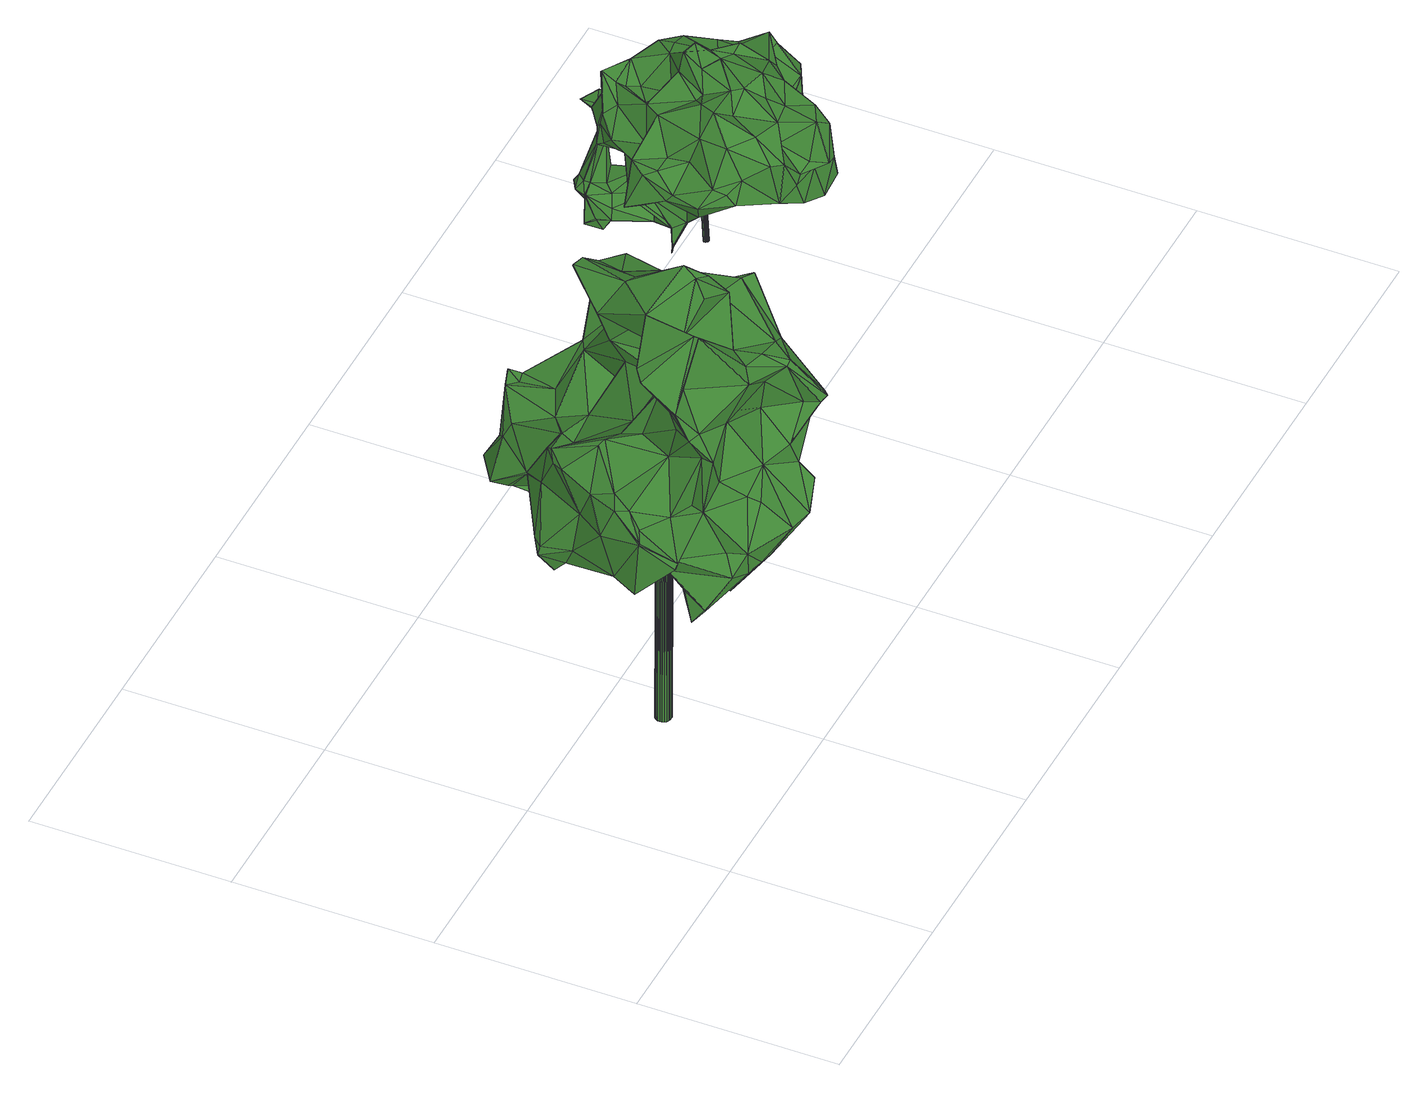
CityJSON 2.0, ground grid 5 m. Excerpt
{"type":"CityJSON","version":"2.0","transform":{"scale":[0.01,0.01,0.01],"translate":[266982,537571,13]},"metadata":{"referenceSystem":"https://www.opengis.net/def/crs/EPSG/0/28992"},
"CityObjects":{
"tree1":{"type":"SolitaryVegetationObject","attributes":{"gtid":2,"crown_width_m":7.28,"crown_median_z":21.33,"crown_r50_m":0.317,"crown_porosity":0.899,"trunk_H_m":8.27,"trunk_DBH_m":0.389,"trunk_radius_m":0.195,"trunk_base_height_m":13.06,"original_gtid":"2"},"geometry":[{"type":"Solid","lod":"3","boundaries":[[[[0,1,2]],[[3,4,5]],[[6,7,8]],[[8,7,9]],[[10,11,12]],[[13,14,15]],[[16,17,18]],[[19,20,21]],[[8,9,22]],[[23,24,25]],[[26,27,28]],[[29,30,31]],[[32,31,30]],[[33,34,35]],[[36,37,38]],[[0,39,40]],[[41,42,43]],[[44,45,46]],[[12,47,48]],[[12,48,10]],[[7,3,49]],[[50,51,52]],[[5,4,53]],[[54,55,56]],[[57,58,59]],[[60,61,14]],[[62,61,60]],[[63,64,47]],[[0,2,39]],[[65,66,61]],[[67,63,68]],[[69,70,71]],[[3,5,72]],[[73,74,31]],[[75,76,77]],[[14,5,15]],[[3,7,78]],[[79,58,80]],[[3,78,4]],[[50,81,82]],[[54,83,84]],[[79,80,85]],[[86,87,88]],[[85,88,87]],[[88,89,90]],[[34,24,35]],[[91,92,93]],[[37,94,38]],[[11,95,76]],[[52,25,34]],[[47,96,48]],[[90,56,97]],[[98,99,100]],[[90,101,102]],[[36,103,37]],[[46,104,105]],[[50,82,106]],[[91,50,106]],[[27,107,28]],[[60,108,62]],[[109,108,60]],[[47,12,110]],[[33,52,34]],[[111,41,112]],[[39,74,73]],[[42,84,113]],[[114,115,116]],[[117,25,92]],[[21,29,118]],[[21,118,19]],[[119,120,121]],[[101,97,122]],[[79,123,124]],[[26,45,27]],[[44,27,45]],[[125,126,127]],[[128,129,130]],[[56,131,36]],[[132,36,131]],[[98,133,99]],[[134,115,135]],[[24,136,35]],[[137,106,82]],[[134,138,115]],[[31,32,73]],[[7,49,139]],[[24,23,136]],[[140,141,142]],[[143,142,141]],[[5,53,13]],[[15,5,13]],[[86,105,87]],[[144,145,62]],[[70,69,101]],[[122,70,101]],[[76,146,77]],[[138,147,148]],[[37,149,98]],[[70,122,150]],[[40,32,30]],[[131,56,151]],[[152,76,75]],[[66,3,72]],[[37,98,100]],[[37,100,94]],[[46,153,104]],[[154,125,142]],[[128,142,127]],[[40,73,32]],[[40,39,73]],[[4,78,53]],[[87,155,85]],[[156,128,157]],[[158,86,102]],[[158,105,86]],[[76,152,11]],[[33,35,143]],[[154,143,35]],[[159,160,161]],[[33,143,141]],[[130,142,128]],[[26,28,159]],[[52,33,81]],[[52,81,50]],[[162,161,160]],[[163,162,160]],[[164,165,166]],[[162,26,161]],[[161,26,159]],[[167,22,110]],[[168,30,29]],[[14,72,5]],[[85,169,88]],[[20,19,113]],[[42,113,19]],[[7,6,78]],[[170,22,9]],[[171,172,65]],[[172,66,65]],[[139,9,7]],[[173,174,169]],[[105,158,46]],[[17,175,43]],[[90,176,56]],[[90,89,176]],[[44,71,177]],[[133,130,129]],[[133,135,130]],[[55,84,111]],[[84,41,111]],[[170,9,139]],[[158,178,179]],[[46,158,179]],[[128,127,180]],[[25,117,108]],[[25,108,23]],[[181,71,44]],[[182,183,184]],[[148,115,138]],[[185,115,148]],[[173,186,174]],[[92,144,117]],[[183,1,187]],[[188,189,65]],[[67,65,189]],[[91,190,92]],[[91,191,190]],[[157,192,193]],[[38,194,150]],[[20,84,83]],[[131,151,55]],[[195,196,58]],[[90,86,88]],[[90,102,86]],[[58,79,197]],[[77,198,75]],[[199,190,200]],[[200,184,188]],[[88,169,89]],[[141,81,33]],[[14,66,72]],[[163,201,53]],[[202,201,163]],[[52,92,25]],[[38,150,36]],[[122,36,150]],[[173,165,186]],[[20,113,84]],[[203,48,183]],[[163,204,162]],[[125,127,142]],[[84,55,54]],[[96,205,184]],[[199,200,144]],[[199,144,190]],[[177,193,206]],[[164,83,54]],[[122,97,56]],[[29,120,168]],[[52,51,92]],[[62,108,117]],[[207,115,185]],[[208,209,191]],[[152,59,11]],[[12,11,59]],[[10,210,11]],[[47,64,205]],[[47,205,96]],[[56,176,174]],[[56,174,54]],[[166,211,164]],[[173,211,166]],[[154,35,136]],[[212,153,204]],[[53,213,163]],[[49,3,66]],[[66,172,49]],[[154,142,143]],[[184,183,96]],[[183,48,96]],[[24,34,25]],[[68,170,67]],[[77,214,215]],[[49,170,139]],[[65,67,216]],[[180,127,107]],[[87,217,155]],[[162,204,153]],[[30,218,40]],[[63,47,68]],[[180,107,192]],[[206,192,107]],[[58,196,59]],[[188,65,61]],[[152,219,59]],[[220,120,29]],[[109,23,108]],[[167,8,22]],[[55,111,131]],[[159,28,160]],[[202,160,28]],[[202,163,160]],[[191,221,222]],[[70,177,71]],[[70,223,177]],[[180,192,157]],[[190,2,224]],[[190,224,200]],[[134,133,225]],[[226,70,194]],[[31,17,29]],[[62,145,188]],[[103,149,37]],[[103,227,149]],[[132,103,36]],[[128,180,157]],[[200,145,144]],[[193,192,206]],[[212,213,6]],[[78,6,213]],[[226,100,223]],[[22,228,110]],[[138,225,147]],[[229,230,20]],[[164,215,214]],[[211,231,232]],[[209,31,74]],[[202,126,136]],[[170,68,228]],[[43,175,233]],[[43,233,185]],[[91,106,191]],[[135,114,130]],[[115,114,135]],[[41,43,112]],[[6,8,234]],[[23,109,136]],[[167,195,8]],[[202,109,201]],[[136,109,202]],[[235,206,107]],[[235,107,27]],[[60,236,109]],[[14,236,60]],[[13,236,14]],[[188,61,62]],[[237,64,189]],[[140,142,130]],[[181,238,69]],[[147,225,149]],[[118,17,43]],[[237,189,184]],[[16,175,17]],[[85,155,79]],[[123,79,155]],[[59,110,12]],[[27,44,235]],[[195,167,110]],[[207,116,115]],[[203,183,239]],[[77,146,240]],[[77,240,214]],[[146,76,95]],[[148,147,111]],[[8,197,79]],[[89,169,176]],[[118,42,19]],[[43,42,118]],[[57,169,85]],[[181,179,178]],[[153,124,104]],[[153,212,124]],[[124,105,104]],[[124,123,105]],[[53,236,13]],[[53,201,236]],[[109,236,201]],[[237,205,64]],[[93,50,91]],[[118,29,17]],[[78,213,53]],[[128,156,129]],[[241,240,146]],[[156,99,129]],[[99,133,129]],[[124,234,79]],[[134,135,133]],[[242,168,120]],[[243,241,95]],[[95,241,146]],[[243,119,241]],[[110,59,196]],[[64,63,67]],[[77,215,232]],[[95,11,210]],[[95,210,243]],[[200,224,184]],[[182,184,224]],[[182,224,1]],[[2,1,224]],[[101,69,238]],[[164,211,215]],[[30,168,218]],[[239,218,168]],[[166,165,173]],[[231,57,219]],[[57,59,219]],[[232,231,198]],[[92,244,93]],[[240,230,214]],[[136,126,154]],[[154,126,125]],[[198,245,75]],[[164,54,174]],[[169,174,176]],[[198,77,232]],[[93,244,50]],[[50,244,51]],[[64,67,189]],[[105,217,87]],[[110,196,195]],[[238,102,101]],[[158,102,238]],[[181,69,71]],[[111,227,131]],[[171,65,216]],[[67,170,216]],[[49,216,170]],[[172,216,49]],[[171,216,172]],[[132,227,103]],[[131,227,132]],[[164,174,165]],[[138,134,225]],[[212,234,124]],[[6,234,212]],[[243,210,239]],[[242,243,239]],[[181,178,238]],[[98,225,133]],[[85,80,57]],[[231,219,245]],[[219,152,245]],[[152,75,245]],[[231,245,198]],[[80,58,57]],[[209,175,16]],[[175,209,208]],[[44,179,181]],[[46,179,44]],[[170,228,22]],[[79,234,8]],[[150,194,70]],[[211,232,215]],[[119,243,242]],[[242,239,168]],[[239,210,203]],[[210,10,246]],[[182,1,183]],[[210,246,203]],[[203,246,48]],[[48,246,10]],[[220,29,21]],[[242,120,119]],[[114,140,130]],[[137,140,114]],[[122,56,36]],[[14,61,66]],[[223,193,177]],[[82,140,137]],[[191,106,221]],[[81,141,140]],[[81,140,82]],[[220,21,230]],[[229,214,230]],[[20,230,21]],[[241,230,240]],[[241,220,230]],[[241,119,220]],[[46,45,153]],[[162,153,45]],[[162,45,26]],[[177,206,235]],[[177,235,44]],[[57,231,169]],[[186,165,174]],[[183,187,239]],[[0,187,1]],[[2,247,39]],[[231,211,169]],[[211,173,169]],[[191,247,190]],[[209,247,191]],[[39,247,74]],[[209,74,247]],[[40,218,187]],[[239,187,218]],[[190,247,2]],[[92,51,244]],[[238,178,158]],[[200,188,145]],[[16,18,209]],[[47,228,68]],[[110,228,47]],[[157,248,156]],[[40,187,0]],[[209,18,31]],[[17,31,18]],[[220,121,120]],[[56,55,151]],[[149,227,147]],[[147,227,111]],[[229,83,214]],[[164,214,83]],[[41,84,42]],[[20,83,229]],[[149,225,98]],[[188,184,189]],[[156,248,99]],[[193,223,248]],[[193,248,157]],[[100,248,223]],[[100,99,248]],[[175,208,233]],[[233,208,221]],[[185,112,43]],[[148,112,185]],[[195,58,197]],[[195,197,8]],[[221,207,233]],[[207,185,233]],[[155,217,123]],[[123,217,105]],[[70,226,223]],[[190,144,92]],[[220,119,121]],[[90,97,101]],[[28,107,202]],[[126,107,127]],[[202,107,126]],[[213,204,163]],[[213,212,204]],[[111,112,148]],[[184,205,237]],[[117,144,62]],[[191,222,208]],[[208,222,221]],[[114,116,137]],[[106,137,116]],[[221,106,116]],[[221,116,207]],[[94,194,38]],[[226,194,100]],[[94,100,194]],[[249,250,251]],[[249,251,252]],[[252,251,253]],[[252,253,254]],[[251,250,255]],[[251,255,253]],[[253,255,256]],[[253,256,254]],[[255,250,257]],[[255,257,256]],[[256,257,258]],[[256,258,254]],[[257,250,259]],[[257,259,258]],[[258,259,260]],[[258,260,254]],[[259,250,261]],[[259,261,260]],[[260,261,262]],[[260,262,254]],[[261,250,263]],[[261,263,262]],[[262,263,264]],[[262,264,254]],[[263,250,265]],[[263,265,264]],[[264,265,266]],[[264,266,254]],[[265,250,267]],[[265,267,266]],[[266,267,268]],[[266,268,254]],[[267,250,269]],[[267,269,268]],[[268,269,270]],[[268,270,254]],[[269,250,271]],[[269,271,270]],[[270,271,272]],[[270,272,254]],[[271,250,273]],[[271,273,272]],[[272,273,274]],[[272,274,254]],[[273,250,275]],[[273,275,274]],[[274,275,276]],[[274,276,254]],[[275,250,277]],[[275,277,276]],[[276,277,278]],[[276,278,254]],[[277,250,279]],[[277,279,278]],[[278,279,280]],[[278,280,254]],[[279,250,281]],[[279,281,280]],[[280,281,282]],[[280,282,254]],[[281,250,283]],[[281,283,282]],[[282,283,284]],[[282,284,254]],[[283,250,285]],[[283,285,284]],[[284,285,286]],[[284,286,254]],[[285,250,287]],[[285,287,286]],[[286,287,288]],[[286,288,254]],[[287,250,289]],[[287,289,288]],[[288,289,290]],[[288,290,254]],[[289,250,291]],[[289,291,290]],[[290,291,292]],[[290,292,254]],[[291,250,293]],[[291,293,292]],[[292,293,294]],[[292,294,254]],[[293,250,295]],[[293,295,294]],[[294,295,296]],[[294,296,254]],[[295,250,297]],[[295,297,296]],[[296,297,298]],[[296,298,254]],[[297,250,249]],[[297,249,298]],[[298,249,252]],[[298,252,254]]]]}]},
"tree2":{"type":"SolitaryVegetationObject","attributes":{"gtid":583,"crown_width_m":5.39,"crown_median_z":15.93,"crown_r50_m":0.264,"crown_porosity":0.917,"trunk_H_m":2.65,"trunk_DBH_m":0.126,"trunk_radius_m":0.0631,"trunk_base_height_m":13.28,"original_gtid":"585"},"geometry":[{"type":"Solid","lod":"3","boundaries":[[[[299,300,301]],[[302,303,304]],[[301,305,306]],[[301,307,305]],[[308,309,310]],[[311,312,313]],[[314,315,316]],[[317,318,319]],[[320,319,318]],[[321,322,323]],[[324,325,326]],[[306,327,328]],[[312,329,313]],[[314,316,330]],[[331,332,333]],[[325,324,334]],[[335,336,337]],[[323,338,339]],[[340,330,316]],[[341,342,343]],[[344,345,346]],[[347,308,348]],[[349,350,351]],[[339,311,352]],[[353,354,355]],[[339,312,311]],[[356,357,358]],[[356,358,359]],[[360,361,306]],[[362,363,364]],[[365,366,367]],[[368,369,370]],[[371,337,350]],[[372,373,374]],[[303,302,375]],[[376,377,378]],[[379,380,381]],[[360,382,361]],[[303,383,384]],[[385,386,387]],[[388,389,376]],[[348,308,390]],[[391,392,393]],[[341,394,395]],[[376,315,314]],[[396,397,398]],[[339,399,400]],[[313,401,311]],[[365,367,402]],[[403,368,404]],[[403,404,405]],[[406,407,408]],[[406,408,409]],[[410,411,412]],[[389,411,410]],[[412,413,410]],[[414,415,416]],[[417,418,320]],[[417,320,419]],[[348,401,347]],[[420,421,422]],[[386,423,424]],[[386,425,423]],[[315,340,316]],[[319,370,369]],[[422,401,348]],[[375,426,427]],[[428,429,430]],[[428,431,429]],[[375,427,432]],[[376,378,388]],[[433,434,374]],[[435,436,437]],[[435,437,438]],[[439,440,393]],[[414,428,415]],[[406,441,407]],[[400,364,363]],[[420,422,348]],[[425,366,442]],[[366,365,442]],[[425,442,423]],[[371,443,438]],[[347,401,313]],[[416,444,414]],[[390,420,348]],[[439,445,430]],[[392,445,439]],[[416,415,446]],[[393,446,415]],[[393,392,439]],[[447,448,417]],[[350,337,336]],[[350,336,351]],[[331,414,444]],[[449,450,359]],[[336,451,351]],[[315,413,340]],[[416,452,453]],[[454,304,450]],[[455,378,456]],[[457,458,305]],[[384,459,359]],[[460,323,352]],[[352,323,339]],[[434,461,462]],[[434,462,463]],[[436,301,344]],[[437,436,344]],[[357,464,358]],[[464,465,358]],[[330,340,407]],[[436,435,350]],[[466,467,468]],[[466,468,469]],[[378,377,456]],[[416,446,452]],[[299,470,471]],[[326,409,408]],[[326,408,407]],[[447,472,310]],[[448,447,310]],[[439,473,440]],[[470,440,473]],[[474,403,475]],[[328,333,306]],[[425,476,366]],[[405,477,478]],[[428,414,431]],[[328,431,414]],[[479,480,475]],[[356,459,357]],[[359,459,356]],[[481,482,367]],[[300,480,483]],[[484,457,394]],[[330,321,460]],[[330,460,314]],[[485,395,486]],[[389,388,487]],[[389,487,488]],[[345,473,429]],[[381,489,379]],[[395,485,341]],[[334,396,325]],[[339,400,312]],[[490,425,385]],[[436,350,349]],[[475,491,492]],[[454,302,304]],[[310,309,493]],[[331,494,332]],[[423,329,363]],[[312,363,329]],[[495,371,496]],[[495,497,371]],[[308,310,472]],[[460,321,323]],[[467,417,448]],[[338,399,339]],[[342,485,483]],[[455,498,378]],[[362,432,363]],[[375,432,362]],[[350,443,371]],[[420,390,499]],[[371,438,496]],[[489,500,501]],[[301,361,345]],[[497,452,502]],[[503,318,504]],[[503,504,505]],[[447,417,419]],[[324,412,334]],[[334,411,488]],[[423,506,329]],[[507,397,334]],[[396,334,397]],[[508,509,510]],[[505,487,388]],[[423,363,424]],[[511,349,351]],[[350,435,443]],[[435,438,443]],[[312,400,363]],[[433,488,508]],[[433,508,510]],[[512,513,355]],[[512,404,513]],[[432,424,363]],[[420,499,455]],[[372,374,403]],[[514,515,516]],[[333,398,306]],[[332,398,333]],[[491,300,382]],[[299,382,300]],[[360,492,382]],[[507,492,360]],[[445,428,430]],[[403,517,368]],[[332,494,398]],[[518,494,331]],[[427,426,519]],[[452,520,453]],[[497,520,452]],[[520,497,495]],[[521,522,523]],[[510,524,517]],[[319,517,524]],[[370,404,368]],[[458,484,525]],[[402,467,448]],[[449,441,521]],[[319,369,517]],[[403,463,462]],[[403,462,517]],[[460,456,377]],[[402,367,467]],[[341,485,342]],[[428,445,391]],[[453,526,416]],[[437,327,305]],[[303,384,450]],[[450,526,454]],[[302,453,520]],[[386,424,387]],[[444,521,527]],[[523,527,521]],[[331,444,527]],[[392,391,445]],[[488,433,528]],[[488,528,334]],[[394,341,477]],[[394,477,405]],[[410,413,315]],[[511,299,349]],[[371,529,337]],[[336,335,451]],[[351,451,511]],[[306,397,360]],[[397,507,360]],[[440,470,530]],[[440,530,393]],[[470,511,451]],[[493,309,531]],[[531,309,506]],[[319,524,317]],[[469,468,532]],[[444,526,449]],[[517,369,368]],[[306,398,397]],[[410,315,389]],[[315,376,389]],[[450,384,359]],[[466,469,533]],[[466,533,418]],[[299,471,382]],[[496,515,426]],[[474,475,534]],[[374,434,463]],[[335,470,451]],[[313,329,347]],[[403,474,372]],[[534,372,474]],[[453,454,526]],[[505,498,535]],[[536,525,500]],[[489,537,379]],[[537,489,501]],[[532,468,467]],[[538,308,329]],[[352,539,540]],[[343,477,341]],[[318,317,504]],[[340,326,407]],[[320,318,419]],[[469,541,370]],[[404,370,541]],[[484,394,405]],[[484,405,525]],[[378,498,388]],[[488,411,389]],[[416,526,444]],[[374,463,403]],[[382,471,361]],[[405,404,512]],[[375,520,426]],[[302,520,375]],[[541,513,404]],[[528,433,373]],[[518,542,396]],[[396,542,325]],[[518,326,542]],[[465,407,441]],[[326,325,542]],[[464,303,399]],[[308,472,390]],[[319,418,533]],[[319,533,370]],[[321,465,322]],[[486,395,457]],[[306,305,327]],[[405,478,403]],[[475,403,478]],[[470,299,511]],[[458,457,484]],[[538,309,308]],[[506,309,538]],[[465,441,449]],[[449,359,358]],[[455,499,543]],[[455,543,535]],[[537,380,379]],[[537,544,380]],[[381,545,489]],[[331,409,518]],[[326,518,409]],[[496,426,495]],[[478,477,479]],[[343,479,477]],[[380,516,381]],[[301,345,344]],[[418,319,320]],[[479,342,480]],[[483,480,342]],[[431,346,429]],[[437,346,328]],[[390,472,447]],[[546,532,367]],[[467,367,532]],[[437,458,438]],[[344,346,437]],[[382,492,491]],[[507,534,492]],[[493,531,365]],[[334,412,411]],[[317,524,504]],[[390,447,499]],[[460,540,456]],[[456,540,547]],[[321,407,465]],[[460,352,540]],[[457,395,394]],[[330,407,321]],[[353,532,546]],[[328,346,431]],[[548,523,522]],[[549,465,464]],[[550,527,548]],[[331,527,550]],[[458,525,438]],[[362,364,375]],[[527,523,548]],[[548,522,550]],[[522,521,550]],[[381,551,525]],[[438,525,551]],[[455,552,420]],[[456,552,455]],[[437,328,327]],[[370,533,469]],[[391,415,428]],[[393,415,391]],[[323,322,338]],[[524,509,504]],[[333,328,414]],[[475,480,491]],[[448,493,402]],[[491,480,300]],[[342,479,343]],[[301,306,361]],[[475,478,479]],[[322,465,549]],[[322,549,338]],[[535,498,455]],[[333,414,331]],[[495,426,520]],[[449,358,465]],[[450,449,526]],[[490,546,482]],[[490,482,481]],[[299,301,349]],[[334,528,507]],[[346,345,429]],[[355,469,532]],[[355,532,353]],[[422,421,547]],[[449,521,444]],[[420,552,421]],[[417,467,466]],[[417,466,418]],[[552,547,421]],[[541,469,513]],[[355,354,512]],[[546,367,482]],[[504,509,505]],[[302,454,453]],[[303,375,399]],[[400,399,364]],[[375,364,399]],[[525,405,512]],[[525,512,354]],[[549,464,399]],[[399,338,549]],[[507,373,534]],[[398,494,396]],[[396,494,518]],[[528,373,507]],[[436,349,301]],[[486,301,300]],[[457,307,301]],[[457,301,486]],[[365,531,442]],[[423,442,531]],[[357,459,383]],[[384,383,459]],[[487,508,488]],[[487,509,508]],[[487,505,509]],[[503,505,318]],[[505,535,318]],[[535,419,318]],[[355,513,469]],[[450,304,303]],[[521,441,550]],[[406,550,441]],[[460,377,314]],[[550,406,331]],[[409,331,406]],[[372,534,373]],[[314,377,376]],[[412,324,413]],[[538,329,506]],[[505,388,498]],[[310,493,448]],[[352,311,539]],[[500,489,553]],[[535,543,419]],[[499,419,543]],[[475,492,534]],[[457,305,307]],[[510,509,524]],[[437,305,458]],[[401,422,539]],[[401,539,311]],[[365,402,493]],[[552,456,547]],[[481,366,476]],[[497,502,371]],[[383,554,357]],[[357,554,464]],[[303,464,554]],[[383,303,554]],[[374,373,433]],[[433,461,434]],[[510,461,433]],[[500,553,545]],[[536,500,545]],[[387,424,555]],[[500,555,424]],[[424,432,500]],[[555,556,387]],[[555,500,556]],[[529,371,502]],[[529,502,446]],[[446,502,452]],[[430,429,473]],[[430,473,439]],[[347,329,308]],[[490,476,425]],[[531,506,423]],[[386,385,425]],[[361,471,345]],[[345,471,473]],[[470,473,471]],[[335,530,470]],[[393,530,446]],[[496,551,381]],[[438,551,496]],[[461,517,462]],[[387,556,385]],[[432,501,500]],[[537,501,544]],[[367,366,481]],[[546,557,353]],[[556,557,385]],[[557,556,353]],[[489,545,553]],[[481,476,490]],[[490,557,546]],[[490,385,557]],[[536,545,525]],[[337,529,558]],[[517,461,510]],[[446,558,529]],[[525,545,381]],[[514,516,380]],[[419,499,447]],[[326,413,324]],[[326,340,413]],[[547,540,539]],[[547,539,422]],[[335,337,558]],[[530,335,558]],[[530,558,446]],[[486,483,485]],[[501,432,427]],[[501,427,544]],[[519,514,427]],[[544,427,514]],[[544,514,380]],[[519,426,514]],[[486,300,483]],[[500,354,559]],[[525,354,500]],[[556,500,559]],[[381,515,496]],[[516,515,381]],[[514,426,515]],[[353,559,354]],[[556,559,353]],[[560,561,562]],[[560,562,563]],[[563,562,564]],[[563,564,565]],[[562,561,566]],[[562,566,564]],[[564,566,567]],[[564,567,565]],[[566,561,568]],[[566,568,567]],[[567,568,569]],[[567,569,565]],[[568,561,570]],[[568,570,569]],[[569,570,571]],[[569,571,565]],[[570,561,572]],[[570,572,571]],[[571,572,573]],[[571,573,565]],[[572,561,574]],[[572,574,573]],[[573,574,575]],[[573,575,565]],[[574,561,576]],[[574,576,575]],[[575,576,577]],[[575,577,565]],[[576,561,578]],[[576,578,577]],[[577,578,579]],[[577,579,565]],[[578,561,580]],[[578,580,579]],[[579,580,581]],[[579,581,565]],[[580,561,582]],[[580,582,581]],[[581,582,583]],[[581,583,565]],[[582,561,584]],[[582,584,583]],[[583,584,585]],[[583,585,565]],[[584,561,586]],[[584,586,585]],[[585,586,587]],[[585,587,565]],[[586,561,588]],[[586,588,587]],[[587,588,589]],[[587,589,565]],[[588,561,590]],[[588,590,589]],[[589,590,591]],[[589,591,565]],[[590,561,592]],[[590,592,591]],[[591,592,593]],[[591,593,565]],[[592,561,594]],[[592,594,593]],[[593,594,595]],[[593,595,565]],[[594,561,596]],[[594,596,595]],[[595,596,597]],[[595,597,565]],[[596,561,598]],[[596,598,597]],[[597,598,599]],[[597,599,565]],[[598,561,600]],[[598,600,599]],[[599,600,601]],[[599,601,565]],[[600,561,602]],[[600,602,601]],[[601,602,603]],[[601,603,565]],[[602,561,604]],[[602,604,603]],[[603,604,605]],[[603,605,565]],[[604,561,606]],[[604,606,605]],[[605,606,607]],[[605,607,565]],[[606,561,608]],[[606,608,607]],[[607,608,609]],[[607,609,565]],[[608,561,560]],[[608,560,609]],[[609,560,563]],[[609,563,565]]]]}]}
},
"vertices":[
[579,591,1148],[669,564,1108],[618,623,1036],[717,400,547],[707,399,540],[684,457,551],[622,306,585],[695,260,603],[601,216,674],[662,232,667],[679,252,1155],[598,149,1064],[593,230,1008],[618,469,576],[652,477,585],[661,472,567],[457,350,1042],[388,345,1128],[475,397,1144],[206,315,1176],[192,224,1126],[317,234,1256],[646,281,779],[482,640,604],[454,696,600],[466,702,702],[350,373,455],[325,310,576],[330,430,574],[354,371,1241],[443,462,1239],[392,508,1167],[451,595,1234],[378,782,661],[444,726,609],[415,724,592],[62,158,810],[30,239,861],[55,161,797],[528,595,1135],[489,589,1228],[227,237,1051],[213,247,1110],[331,323,1056],[238,237,627],[332,278,552],[309,194,531],[668,317,962],[641,348,1094],[703,300,669],[430,752,839],[479,769,841],[431,767,684],[575,428,560],[217,141,993],[218,170,997],[207,162,848],[504,63,802],[540,97,764],[564,110,921],[598,529,684],[614,499,685],[636,589,761],[769,335,921],[711,350,920],[703,473,791],[671,385,642],[770,367,832],[758,304,912],[148,131,616],[120,209,728],[168,189,638],[701,431,564],[451,596,1231],[467,546,1125],[578,25,953],[523,91,1078],[504,91,1073],[643,307,536],[559,89,656],[505,24,768],[345,720,764],[354,701,803],[225,180,1058],[186,186,1064],[432,3,728],[303,60,663],[334,52,665],[359,11,738],[328,74,814],[250,72,723],[463,644,839],[490,737,833],[459,730,833],[30,249,713],[552,142,1091],[636,401,1013],[235,118,722],[60,348,827],[88,428,731],[52,311,726],[206,90,680],[262,76,656],[33,238,862],[345,176,510],[339,154,516],[380,606,834],[292,436,643],[484,630,688],[519,585,631],[595,248,941],[229,257,962],[274,342,963],[192,226,1124],[231,557,879],[205,536,904],[304,554,865],[582,668,804],[238,340,1185],[501,233,1243],[500,315,1256],[483,286,1218],[106,191,776],[502,112,574],[502,133,570],[346,615,653],[341,580,622],[287,531,710],[134,544,696],[102,515,702],[214,564,787],[171,226,839],[76,259,862],[143,437,794],[159,490,895],[177,517,888],[381,605,587],[303,557,864],[210,420,951],[691,247,666],[276,628,745],[275,718,686],[275,627,742],[302,686,665],[588,661,814],[665,596,842],[479,141,1111],[135,348,894],[223,412,962],[85,325,887],[58,161,796],[218,195,848],[594,40,950],[356,221,540],[310,679,662],[429,89,661],[88,515,689],[99,479,649],[263,79,654],[356,389,438],[395,446,513],[379,392,416],[378,359,456],[413,439,545],[332,162,1013],[331,277,982],[353,179,1024],[609,290,788],[509,349,1274],[418,111,842],[712,284,771],[646,366,777],[672,356,660],[462,239,915],[312,170,853],[410,347,1018],[317,104,828],[203,299,749],[172,153,603],[249,204,617],[213,492,696],[142,160,575],[679,552,1085],[657,455,1096],[677,520,956],[284,399,936],[310,235,848],[574,530,1141],[714,539,808],[690,443,839],[541,612,935],[519,600,927],[192,452,692],[140,429,694],[33,249,712],[510,235,786],[505,172,917],[581,205,672],[559,34,945],[662,595,844],[711,614,886],[535,525,611],[363,513,575],[632,352,1124],[397,332,544],[685,366,929],[237,412,705],[295,522,855],[456,468,989],[452,505,1041],[644,268,1161],[478,145,952],[469,267,573],[505,347,589],[363,120,1118],[465,128,1046],[731,352,804],[402,165,620],[505,466,1202],[559,52,933],[357,278,1209],[396,531,856],[526,507,858],[96,332,721],[655,601,1016],[132,406,872],[77,295,725],[100,295,886],[697,321,916],[292,250,1114],[330,229,1243],[478,72,870],[548,72,942],[350,399,922],[581,206,668],[297,325,712],[539,526,612],[684,367,926],[149,128,615],[605,401,1169],[414,152,1122],[453,201,1122],[529,296,1247],[572,290,1162],[479,766,843],[560,34,943],[679,254,1156],[578,528,1031],[98,451,680],[443,359,6],[423,359,6],[442,364,6],[443,356,833],[442,361,833],[424,356,833],[440,369,6],[440,366,833],[437,373,6],[437,370,833],[433,376,6],[433,373,833],[428,378,6],[429,375,833],[423,378,6],[424,376,833],[418,378,6],[419,375,833],[413,376,6],[414,373,833],[409,373,6],[410,370,833],[406,369,6],[407,366,833],[404,364,6],[405,362,833],[404,359,6],[404,356,833],[404,354,6],[405,351,833],[406,349,6],[407,347,833],[409,345,6],[410,343,833],[413,342,6],[414,340,833],[418,340,6],[418,338,833],[423,340,6],[424,337,833],[428,340,6],[429,338,833],[433,342,6],[433,340,833],[437,345,6],[437,343,833],[440,349,6],[440,347,833],[442,354,6],[442,351,833],
[1846,1222,187],[1900,1199,290],[1899,1178,274],[1932,934,151],[1969,917,222],[1930,935,151],[1935,1114,272],[1854,1103,289],[1942,1145,289],[2038,733,383],[2084,817,355],[2078,823,389],[1967,672,226],[2034,734,176],[2033,670,241],[1776,789,377],[1742,845,357],[1751,814,344],[1969,992,562],[2009,948,499],[2020,979,505],[2035,928,499],[1804,816,298],[1857,823,246],[1860,755,255],[1712,1003,366],[1699,1043,269],[1723,952,300],[1944,1060,255],[1883,1054,167],[2066,747,272],[1756,794,317],[1780,964,171],[1799,1005,256],[1844,1012,234],[1739,1043,377],[1868,1209,149],[1914,1243,115],[1925,1213,107],[1919,815,200],[1948,758,208],[1714,868,313],[2012,1248,297],[1952,1268,309],[2011,1249,299],[1864,1162,168],[1826,1185,191],[1842,1140,162],[2036,691,346],[2000,675,413],[1914,1205,173],[1945,1227,118],[1917,1251,118],[1893,688,257],[2166,999,337],[2124,1041,316],[2133,1028,357],[1854,969,334],[1889,921,325],[1826,907,243],[1846,1011,236],[1844,1161,302],[1848,1177,289],[1976,816,269],[2033,805,255],[1949,805,237],[2201,838,339],[2249,861,327],[2194,894,420],[2039,1115,470],[2033,1072,483],[2065,1065,481],[2015,1151,109],[1888,1186,471],[1856,1132,416],[1893,1154,446],[1970,916,221],[1786,830,448],[1813,735,408],[1846,787,451],[2166,984,164],[2124,1000,174],[2135,1032,182],[1848,1179,290],[1976,956,288],[1929,1003,224],[2193,901,333],[2128,859,310],[2118,889,325],[1825,880,507],[1793,900,448],[2001,711,454],[1754,1120,131],[1719,1151,164],[1775,1137,126],[2015,1184,300],[1998,1211,289],[1739,1051,272],[1809,1093,325],[1770,1038,274],[1921,815,201],[2002,764,200],[2002,665,315],[2164,900,413],[1981,1157,446],[2045,1110,407],[2047,1151,354],[1798,934,185],[1748,882,258],[1793,934,291],[1763,1005,258],[1782,921,381],[1772,971,382],[1729,974,376],[1725,936,321],[1842,1036,116],[1779,1113,140],[1843,1036,114],[2088,865,462],[2072,929,503],[1996,840,506],[1952,685,451],[1925,690,354],[1946,651,346],[2145,794,284],[2073,857,263],[2179,826,295],[1985,998,190],[2066,928,157],[1779,1112,142],[1789,1179,184],[1732,1128,177],[1813,1127,145],[2025,912,248],[1843,1054,456],[1904,1084,402],[1959,1160,133],[1925,1180,168],[1935,1102,180],[2034,1114,182],[1720,1152,166],[1788,1180,182],[1799,933,183],[2180,824,296],[2015,1152,111],[1780,963,170],[1731,1126,176],[1862,1101,105],[2035,803,466],[2101,852,441],[1800,934,183],[1920,977,172],[1857,1239,154],[1896,1026,120],[1921,942,130],[1920,942,132],[1920,766,445],[1828,708,413],[1979,1170,290],[1982,1065,265],[1890,984,334],[1827,719,295],[1938,1037,421],[1948,1117,404],[1917,1139,420],[1883,854,235],[1835,877,233],[2129,962,437],[2190,912,449],[2155,971,427],[2132,1012,437],[1802,1211,181],[1826,1202,190],[2035,762,426],[1788,1181,184],[1888,1188,470],[1927,1180,416],[2235,888,325],[2015,1191,312],[1990,1166,348],[1957,1229,306],[1942,1235,305],[2236,889,327],[2229,896,327],[1942,1235,303],[2011,1119,317],[1987,1240,293],[1932,1204,296],[1845,921,502],[1820,1016,456],[2154,992,176],[2229,895,325],[1879,1193,312],[1848,1171,351],[2111,839,338],[1763,1007,258],[1972,1064,131],[2049,1076,171],[1971,1065,130],[1890,863,453],[1970,771,453],[2084,980,258],[2071,960,184],[1950,1092,134],[2008,948,498],[1963,973,496],[1931,887,486],[2114,805,310],[1806,1125,353],[1887,952,469],[1902,943,477],[1938,1019,491],[1857,1240,155],[2041,1096,364],[2092,1019,362],[2081,990,185],[2069,1050,192],[2120,1012,179],[2000,1070,478],[1731,1017,257],[2069,961,183],[1945,958,138],[1743,943,151],[1732,940,146],[1731,941,145],[1949,1011,543],[2080,1091,264],[1864,1010,138],[1742,944,152],[1814,1040,365],[1958,1159,131],[1794,1143,134],[2143,829,322],[2156,977,419],[2063,979,455],[1839,1160,392],[1945,860,493],[2070,1050,194],[2165,983,166],[2087,814,330],[1929,680,336],[1871,697,323],[2059,1056,453],[1700,1042,267],[1973,820,456],[2068,927,156],[2134,1031,183],[2209,946,323],[1885,695,345],[1731,941,147],[1882,853,234],[1741,943,153],[2074,1068,197],[1899,755,403],[2121,1012,181],[1969,901,290],[2082,953,321],[2124,962,321],[2207,945,322],[1859,1136,148],[2102,986,293],[1931,946,27],[1925,945,28],[1931,947,27],[1949,968,292],[1949,970,292],[1943,968,293],[1930,949,27],[1948,971,292],[1929,950,27],[1947,973,292],[1928,951,27],[1945,973,292],[1926,951,27],[1944,974,292],[1924,951,27],[1942,974,292],[1923,951,28],[1940,974,292],[1921,950,28],[1939,973,293],[1920,949,28],[1938,972,293],[1919,948,28],[1937,970,293],[1919,946,28],[1936,969,293],[1919,944,28],[1936,967,293],[1919,943,29],[1937,966,293],[1920,941,29],[1937,964,293],[1921,940,29],[1939,963,293],[1922,939,29],[1940,962,293],[1924,939,29],[1941,962,293],[1926,939,29],[1943,962,293],[1927,939,28],[1945,962,293],[1929,940,28],[1946,963,293],[1930,941,28],[1947,964,293],[1931,942,28],[1948,965,293],[1931,944,28],[1949,967,292]
]}
